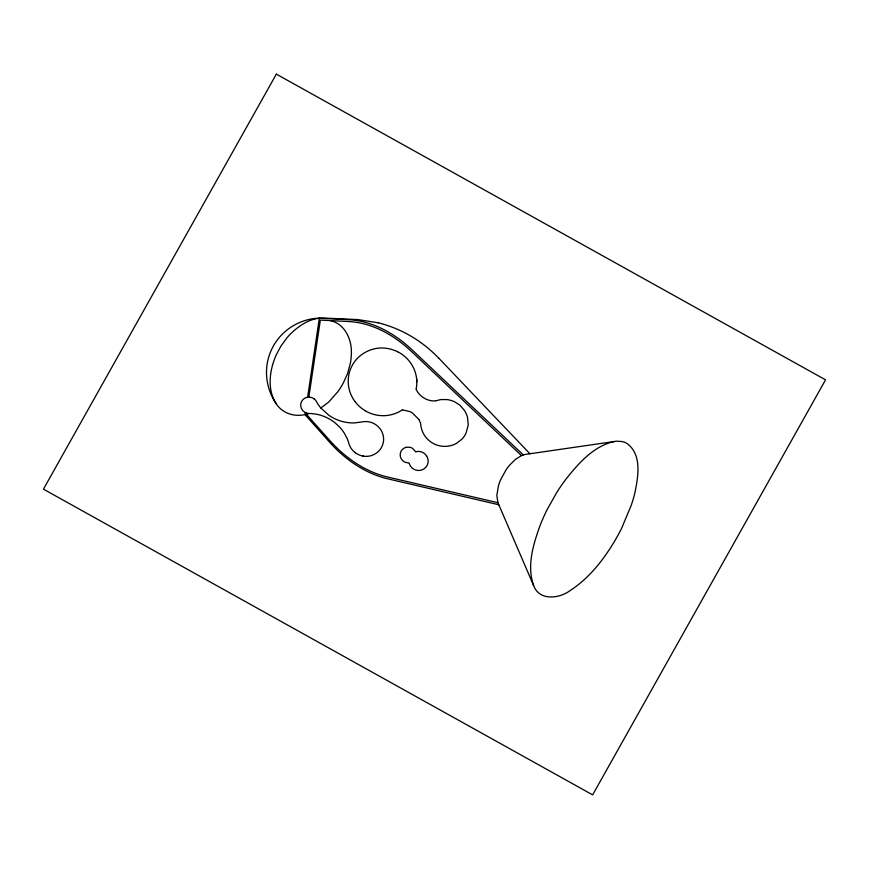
<?xml version="1.0" encoding="UTF-8"?>
<svg xmlns="http://www.w3.org/2000/svg" width="869" height="869" viewBox="0 0 869 869"><rect width="100%" height="100%" fill="white"/><g stroke="black" fill="none" stroke-linecap="round" stroke-linejoin="round"><path stroke-width="1.3" d="M498.806 504.759L387.737 478.819C364.708 473.409 344.602 459.082 329.047 441.593L304.986 414.589L305.291 412.547A8.342 8.169 24.4 0 1 300.837 403.77A8.277 8.103 24.4 0 1 301.141 402.64A8.169 8.006 24.4 0 1 302.879 399.751A8.44 8.266 24.4 0 1 304.487 398.415M523.29 454.921L412.351 350.098C395.08 333.761 372.92 320.943 348.741 319.683L319.325 318.26L307.637 397.252A8.44 8.266 24.4 0 1 308.864 397.133M497.937 502.716L496.829 495.363L498.448 485.847A54.291 53.183 24.4 0 1 500.555 479.84L506.171 469.651A57.158 55.996 24.4 0 1 509.375 465.436L515.295 459.505L521.226 455.714A15.718 15.392 24.4 0 1 525.387 454.411L616.512 441.202L622.03 441.528A16.174 15.848 24.4 0 1 626.951 443.462C642.278 454.585 638.139 476.788 634.902 492.766A134.858 132.099 24.4 0 1 631.252 505.258L621.672 528.2A221.106 216.587 24.4 0 1 614.187 541.887C602.814 560.69 588.715 578.591 570.053 590.605C559.234 598.752 539.128 601.033 533.631 585.554L497.937 502.716L387.672 477.048C364.904 471.726 345.036 457.594 329.655 440.322L306.29 414.144L306.388 413.014M272.442 365.512C268.999 378.048 268.836 392.603 276.244 403.803A24.158 23.659 24.4 0 0 281.697 409.766C288.182 414.861 297.013 416.447 304.986 414.589M402.282 409.875L401.424 410.429A34.173 33.478 24.4 0 1 390.8 414.839A34.391 33.695 24.4 0 1 372.986 414.187A34.738 34.032 24.4 0 1 365.11 410.7M314.143 398.871A8.44 8.266 24.4 0 1 316.49 401.597L317.75 403.803A39.55 38.747 24.4 0 0 320.857 407.995L328.623 402.119L337.748 391.8A82.197 80.524 24.4 0 0 343.32 382.957L347.502 373.8L350.381 363.133A56.876 55.714 24.4 0 0 351.337 354.041C352.195 340.181 345.156 323.909 330.492 320.618M436.205 400.707L440.757 399.577L447.079 399.588A25.016 24.506 24.4 0 1 454.748 401.869L460.092 405.378L464.274 410.19A25.027 24.506 24.4 0 1 467.533 417.413L468.25 425.169L465.903 433.479A24.723 24.223 24.4 0 1 462.015 439.062L456.649 443.277A23.811 23.322 24.4 0 1 448.686 446.079A23.897 23.409 24.4 0 1 437.172 445.156L435.478 444.526A24.006 23.517 24.4 0 1 426.646 438.215L425.506 436.835A23.897 23.409 24.4 0 1 420.911 425.984L420.672 423.844M415.599 451.858L415.871 451.771A9.7 9.505 24.4 0 1 420.9 451.739L421.313 451.902A9.559 9.363 24.4 0 1 426.364 455.584A11.286 11.058 24.4 0 1 426.657 456.008M405.997 447.307L410.016 447.285A9.059 8.875 24.4 0 1 412.612 448.437L415.295 451.424M306.29 414.144L308.886 413.503A8.462 8.288 24.4 0 1 305.345 412.569L305.291 412.547M614.568 441.463C593.918 445.84 578.928 462.895 566.316 478.678A198.61 194.547 24.4 0 0 556.747 492.484L547.035 509.766A198.653 194.591 24.4 0 0 540.236 525.115C533.338 544.059 526.571 565.697 533.631 585.554M319.325 318.26C309.972 319.162 301.608 324.278 294.548 330.198A72.04 70.574 24.4 0 0 287.107 337.639L280.893 346.144L276.527 354.313A75.407 73.865 24.4 0 0 272.442 365.512M408.506 462.829L407.724 462.808A8.017 7.854 24.4 0 1 401.793 459.592L401.467 459.125A7.94 7.778 24.4 0 1 400.24 455.801A8.017 7.854 24.4 0 1 405.975 447.339M402.619 409.864L409.918 411.591A20.704 20.28 24.4 0 1 412.286 412.873L418.858 419.401M309.201 413.514L310.027 413.525A38.986 38.182 24.4 0 1 315.186 414.002L318.641 414.687A41.788 40.941 24.4 0 1 334.837 422.66L339.518 426.961A41.267 40.43 24.4 0 1 344.569 433.588L347.166 438.595A36.954 36.205 24.4 0 1 348.817 443.288A17.706 17.347 24.4 0 0 355.378 452.814M363.633 456.203L362.829 456.073M378.211 322.801L358.104 319.607L323.485 318.021L315.132 318.402A56.257 55.116 24.4 0 0 294.102 325.256A55.953 54.812 24.4 0 0 279.872 336.792L277.048 340.29A56.094 54.953 24.4 0 0 270.487 352.01A55.92 54.78 24.4 0 0 266.946 365.425A56.094 54.953 24.4 0 0 267.858 384.543A56.615 55.464 24.4 0 0 273.616 399.534M394.971 350.511L397.676 351.739M521.476 455.606L411.624 351.641C394.591 335.499 372.736 322.823 348.871 321.541L320.346 320.107L308.832 397.155A8.321 8.147 24.4 0 1 310.255 397.252L311.059 397.426A8.364 8.19 24.4 0 1 314.1 398.893M438.66 358.039L529.938 453.781M320.889 408.039L328.83 415.241A42.06 41.201 24.4 0 0 336.955 419.694L340.051 420.846A41.81 40.962 24.4 0 0 345.634 422.258L348.339 422.66A40.202 39.377 24.4 0 0 354.378 422.921L361.634 421.997A17.684 17.315 24.4 0 1 368.521 421.78L368.934 421.845A17.63 17.271 24.4 0 1 376.092 424.887A17.749 17.391 24.4 0 1 381.654 431.285A17.576 17.206 24.4 0 1 383.457 437.074A17.662 17.304 24.4 0 1 383.175 443.005A17.543 17.184 24.4 0 1 372.627 455.117L371.66 455.519A17.652 17.293 24.4 0 1 355.443 452.814M355.204 401.847L353.661 399.642A34.325 33.619 24.4 0 1 348.382 377.906L348.827 374.767A34.217 33.522 24.4 0 1 355.302 360.744L355.986 359.885A34.325 33.619 24.4 0 1 364.024 353.075A34.13 33.435 24.4 0 1 376.559 348.404A34.445 33.739 24.4 0 1 381.295 347.98A34.325 33.619 24.4 0 1 394.95 350.598M276.244 403.803L273.605 399.534M418.977 419.586L420.542 423.181M416.24 389.453C419.271 396.405 427.418 401.5 435.228 400.891A6.561 6.431 24.4 0 0 436.129 400.728M416.642 378.851L416.827 381.708M378.221 322.768A123.04 120.519 24.4 0 1 438.606 358.093M365.197 410.744A34.391 33.695 24.4 0 1 355.291 401.88M397.665 351.749A34.26 33.565 24.4 0 1 410.277 362.46L411.428 364.122A34.239 33.543 24.4 0 1 416.121 389.106M304.726 398.274A8.353 8.179 24.4 0 1 307.3 397.307M426.646 456.073A9.592 9.396 24.4 0 1 428.091 460.201L428.135 460.787A9.7 9.505 24.4 0 1 427.906 463.253A9.592 9.396 24.4 0 1 423.084 469.379A9.7 9.505 24.4 0 1 416.349 470.205L415.947 470.096A9.548 9.353 24.4 0 1 409.19 463.188M276.353 74.126L43.45 489.16L592.647 794.874L825.55 379.84L276.353 74.126"/></g></svg>
